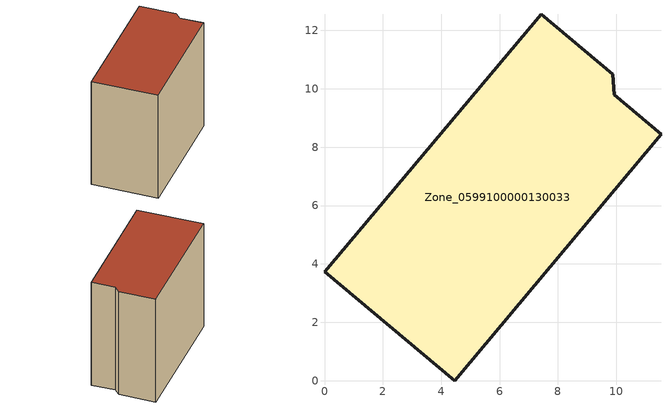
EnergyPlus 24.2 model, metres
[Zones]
Zone_0599100000130033
 floor ground (C_G): 0,3.73 7.42,12.55 9.88,10.49 9.92,9.79 11.53,8.45 4.46,0 z0
 wall outside (C_F): 4.46,0 11.53,8.45 9.92,9.79 9.88,10.49 7.42,12.55 0,3.73 4.46,0 z0:10.16
 roof outside (C_R): 7.42,12.55 0,3.73 4.46,0 11.53,8.45 9.92,9.79 9.88,10.49 z10.16
[BUILDING]
Pand.0599100000130033: North Axis=0; Terrain=City; Loads Convergence Tolerance Value=0.04; Temperature Convergence Tolerance Value=0.4; Solar Distribution=FullExterior; Maximum Number of Warmup Days=25; Minimum Number of Warmup Days=1
[Site:Location]
Rotterdam.The.Hague.AP_ZH_NLD Design_Conditions: Latitude=51.96; Longitude=4.45; Time Zone=1; Elevation=-4.5
[SITE:GROUNDTEMPERATURE:BUILDINGSURFACE]
18, 18, 18, 18, 18, 18, 18, 18, 18, 18, 18, 18
[MATERIAL] Thermal Absorptance=0.9; Solar Absorptance=0.7; Visible Absorptance=0.7
Name | Roughness | Thickness | Conductivity | Density | Specific Heat
G.TI.1946 | MediumSmooth | 0.15 | 1 | 540 | 1210
F.TI.1946 | Rough | 0.3 | 0.857143 | 1920 | 840
R.TI.1946 | MediumRough | 0.2 | 0.1 | 1500 | 1000
[CONSTRUCTION]
C_G: G.TI.1946
C_F: F.TI.1946
C_R: R.TI.1946
[ZONE]
Zone_0599100000130033: Type=1; Multiplier=1; Ceiling Height=Autocalculate; Volume=Autocalculate; Floor Area=autocalculate; Part of Total Floor Area=Yes
[ZONEINFILTRATION:DESIGNFLOWRATE]
Infil_Zone_0599100000130033: Zone or ZoneList or Space or SpaceList=Zone_0599100000130033; Schedule=AlwaysOn; Design Flow Rate Calculation Method=Flow/Area; Flow Rate per Floor Area=0.003; Constant Term Coefficient=1; Temperature Term Coefficient=0; Velocity Term Coefficient=0; Velocity Squared Term Coefficient=0
[HVACTEMPLATE:ZONE:IDEALLOADSAIRSYSTEM]
Zone_0599100000130033: Maximum Heating Supply Air Temperature=50; Minimum Cooling Supply Air Temperature=13; Maximum Heating Supply Air Humidity Ratio=0.0156; Minimum Cooling Supply Air Humidity Ratio=0.0077; Heating Limit=NoLimit; Cooling Limit=NoLimit; Dehumidification Control Type=ConstantSensibleHeatRatio; Cooling Sensible Heat Ratio=0.7; Dehumidification Setpoint=60; Humidification Control Type=None; Humidification Setpoint=30; Outdoor Air Method=None; Outdoor Air Flow Rate per Person=0.00944; Outdoor Air Flow Rate per Zone Floor Area=0; Outdoor Air Flow Rate per Zone=0; Demand Controlled Ventilation Type=None; Outdoor Air Economizer Type=NoEconomizer; Heat Recovery Type=None; Sensible Heat Recovery Effectiveness=0.7; Latent Heat Recovery Effectiveness=0.65
[ZONECONTROL:THERMOSTAT]
ThermostatControl_Zone_0599100000130033: Zone or ZoneList=Zone_0599100000130033; Control Type Schedule=DualSetpointControlType; Control 1=Thermostat_Zone_0599100000130033; Temperature Difference Between Cutout And Setpoint=0
[THERMOSTATSETPOINT:DUALSETPOINT]
Thermostat_Zone_0599100000130033: Heating Setpoint Temperature Schedule=HeatingSetpoint_Zone_0599100000130033; Cooling Setpoint Temperature Schedule=CoolingSetpoint_Zone_0599100000130033
[SCHEDULE:COMPACT]
HeatingSetpoint_Zone_0599100000130033: Through: 12/31, For: AllDays, Until: 24:00, 21
CoolingSetpoint_Zone_0599100000130033: Through: 12/31, For: AllDays, Until: 24:00, 24
DualSetpointControlType: Through: 12/31, For: AllDays, Until: 24:00, 4
AlwaysOn: Through: 12/31, For: AllDays, Until: 24:00, 1
